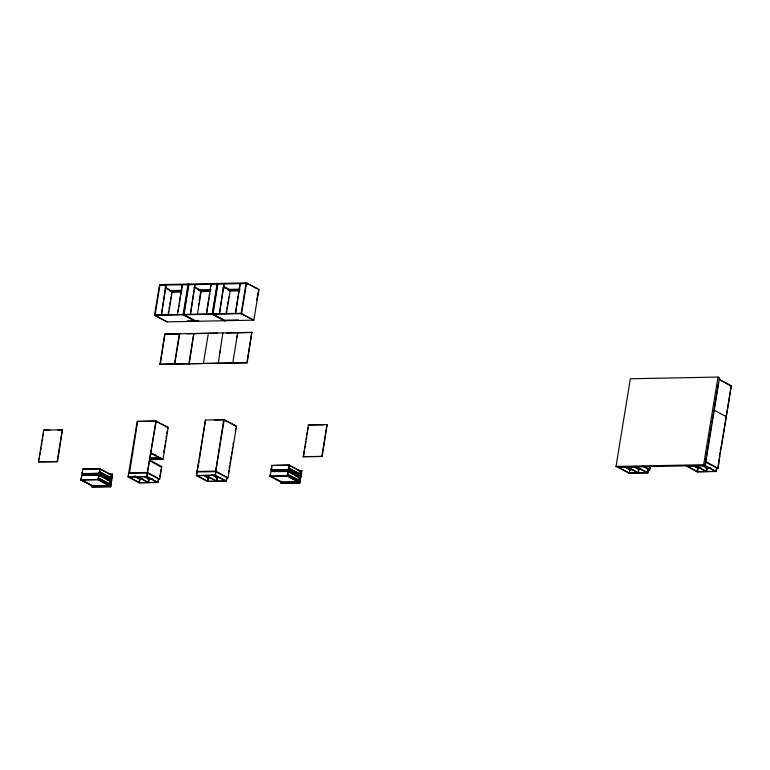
<?xml version="1.0" encoding="UTF-8"?>
<svg xmlns="http://www.w3.org/2000/svg" width="770" height="770" viewBox="0 0 770 770"><rect width="100%" height="100%" fill="white"/><g stroke="black" fill="none" stroke-linecap="round" stroke-linejoin="round"><path stroke-width="1.16" d="M38.5 461.856L43.688 430.151L62.36 429.785L57.48 461.654L38.5 461.856L57.48 461.654M39.193 459.671L39.578 457.322M39.963 454.974L40.348 452.625M40.733 450.277L41.118 447.928M41.503 445.58L41.888 443.231M42.273 440.883L42.658 438.534M43.033 436.186L43.418 433.837M57.172 461.49L62.36 429.785M110.351 484.282L98.262 478.103L110.351 484.282L110.12 485.697L92.284 486.043L80.6 479.864L81.225 478.44M84.806 475.311L81.62 473.627L82.246 472.203M98.772 474.975L98.031 479.517L109.725 485.706L110.466 481.163L98.772 474.975L81.736 475.311L80.994 479.854L92.679 486.043M99.802 468.738L99.051 473.281L110.745 479.469L111.486 474.926L99.802 468.738L82.756 469.074L82.015 473.617L85.345 475.379M81.736 475.311L81.302 480.018L98.339 479.681M82.688 471.51L82.323 473.781L99.359 473.444M81.841 479.479L81.755 480.008L92.823 485.87L92.91 485.341M82.862 473.242L85.797 475.369M97.973 479.161L97.886 479.691L108.965 485.552M98.993 472.924L98.907 473.454L109.985 479.315L110.072 478.786M110.12 485.697L98.425 479.508L99.08 475.138L82.043 475.475M111.371 478.045L99.677 471.866L111.371 478.045L111.14 479.46L99.445 473.271L100.11 468.901L82.756 469.074M109.6 484.407L110.158 481L98.627 475.148M112.42 474.204L110.697 486.736L112.42 474.204L108.916 474.272M158.678 478.94L158.1 482.472L139.36 482.848L128.08 476.88L137.175 421.392L155.906 421.017L168.207 427.533L162.999 459.334L149.476 459.603M154.529 315.363L159.573 284.611L246.593 282.898L258.893 289.405L253.859 320.156L166.84 321.87L154.529 315.363L241.559 313.65L253.859 320.156M160.025 284.602L154.991 315.353L167.292 321.86L167.379 321.331M132.719 453.347L132.806 452.818M181.518 291.984L172.153 292.167L170.103 291.089L170.189 290.56L181.903 290.329M139.447 480.326L139.062 482.684L157.792 482.309L158.37 478.776M168.197 313.592L168.582 311.224M168.967 308.857L169.362 306.489M169.747 304.131L170.131 301.763M170.517 299.395L170.911 297.037M171.296 294.669L171.681 292.302M159.929 364.277L164.876 334.065L251.838 332.351L247.199 362.728L159.929 364.277L247.199 362.728M160.237 364.441L164.876 334.065M168.457 314.766L172.326 291.108M162.547 459.344L150.554 453.001L150.641 452.471M155.675 421.719L155.761 421.19L168.207 427.533M158.1 482.472L146.82 476.505L155.906 421.017M148.581 480.143L148.196 482.501L137.532 476.861M177.812 312.264L178.188 309.983M178.563 307.702L178.938 305.411M179.314 303.13L182.115 285.997M174.424 363.998L179.381 333.776M188.121 284.053L183.087 314.795L195.397 321.302L195.484 320.772L187.283 320.936M188.573 284.043L183.539 314.786L195.85 321.302M160.584 457.726L160.497 458.266L149.803 458.468M165.617 426.984L165.704 426.455M189.025 284.034L183.992 314.776L196.302 321.292L196.388 320.763L198.727 320.715M159.727 476.592L160.112 474.224M160.497 471.856L160.892 469.488M163.702 452.279L164.097 449.921M164.482 447.562L164.867 445.204M165.252 442.856L165.637 440.498M166.022 438.14L166.407 435.781M166.792 433.423L167.177 431.075M167.667 428.072L167.754 427.533M210.528 291.416L201.162 291.599L199.112 290.511L199.199 289.982L210.903 289.751M188.871 363.709L193.819 333.487L189.237 363.873M198.362 305.921L198.756 303.553M199.141 301.195L200.691 291.734M197.466 314.189L201.336 290.54M209.065 297.99L206.447 313.977L210.999 284.13L210.932 286.575M209.44 295.709L209.815 293.428M210.191 291.137L210.556 288.856M208.381 333.208L203.434 363.421M217.13 283.476L212.097 314.227L224.397 320.734M217.583 283.466L212.549 314.218L224.859 320.724M218.035 283.456L213.001 314.208L225.312 320.715L225.398 320.185L238.276 319.935M226.977 477.592L226.399 481.135L207.659 481.5L196.379 475.533L205.465 420.045L224.205 419.679L236.506 426.185L227.997 478.141L215.696 471.635L196.966 472L197.726 472.154M196.879 474.512L197.264 472.164M199.103 460.98L197.053 471.471L215.783 471.096L227.631 477.621M199.459 458.776L205.465 420.045M239.537 290.848L230.172 291.031L228.122 289.944L228.209 289.414L239.913 289.183M222.886 332.919L218.247 363.296M226.014 313.631L226.409 311.263M226.794 308.905L227.179 306.537M227.564 304.169L227.959 301.802M228.344 299.443L228.728 297.076M219.902 352.843L220.345 350.514M226.467 313.621L230.259 290.502L224.109 287.248M207.544 480.162L207.939 477.804L210.277 477.756M238.257 296.277L235.456 313.409L240.009 283.553L243.339 283.658M238.633 293.996L239.008 291.714M239.383 289.424L240.317 283.716M236.881 337.443L237.324 335.123M226.399 481.135L215.119 475.167L224.205 419.679M241.559 313.65L246.593 282.898M216.004 471.789L215.427 475.331L196.687 475.696M226.024 421.459L226.111 420.93M216.688 479.98L217.073 477.621L213.194 475.571M233.916 425.637L234.003 425.107M226.669 477.439L226.091 480.971L207.351 481.337M228.401 472.944L228.786 470.605M229.162 468.266L229.547 465.927M229.932 463.598L230.317 461.259M230.702 458.92L231.077 456.581M231.462 454.242L231.847 451.903M232.232 449.565L232.607 447.235M232.992 444.896L233.377 442.558M235.293 430.873L235.678 428.534M235.966 426.724L236.053 426.195L223.752 419.689L215.638 471.269M256.699 300.059L258.893 289.405M246.891 362.564L251.838 332.351M299.511 480.557L287.431 474.387L299.511 480.557L299.28 481.972L281.454 482.328L269.76 476.139L270.386 474.724M273.966 471.587L270.78 469.902L271.406 468.487M299.068 480.846L299.626 477.439L287.942 471.259L270.896 471.596L270.154 476.139L281.849 482.318M288.962 465.022L288.221 469.565L299.905 475.744L300.647 471.202L288.962 465.022L271.916 465.359L271.175 469.892L274.505 471.654M272.022 469.517L274.957 471.644M298.086 470.547L301.888 470.643L299.867 483.011L281.194 483.377L281.214 481.173M282.08 481.616L281.993 482.145L270.915 476.284M287.133 475.436L287.046 475.976L298.125 481.828M288.153 469.2L288.067 469.729L299.145 475.591M287.942 471.259L287.191 475.802L298.885 481.981M299.28 481.972L287.585 475.793L288.25 471.423L278.018 471.625M300.531 474.32L288.837 468.141L300.531 474.32L300.3 475.735L288.606 469.556L289.27 465.186L274.495 465.475M298.76 480.682L298.866 477.284M299.79 474.445L300.348 471.038L288.817 465.195M303.207 456.649L308.395 424.944L327.067 424.578L322.187 456.446L303.207 456.649L322.187 456.446M303.515 456.812L304.468 450.941M304.853 448.592L305.238 446.244M305.623 443.895L306.008 441.547M306.393 439.198L306.778 436.85M307.163 434.501L307.548 432.153M307.933 429.804L308.318 427.456M299.867 483.011L301.58 470.48M321.879 456.283L327.067 424.578M705.185 465.523L617.559 467.246L616.019 466.437L630.37 378.782L717.996 377.059L719.536 377.878L705.195 465.696L686.465 466.062M638.359 470.508L637.974 472.867L627.309 467.226M648.148 469.142L647.57 472.674L628.83 473.05M617.858 467.246L629.138 473.213L647.878 472.838L648.456 469.305M647.426 470.056L649.755 470.008L650.429 465.927M716.755 467.958L716.167 471.5L703.645 464.714L717.996 377.059M704.887 465.532L705.561 461.461L717.409 467.987M705.744 460.296L711.49 425.233M711.875 422.894L713.973 410.044L726.235 416.657M714.165 408.86L718.42 382.844M706.465 470.345L706.85 467.987L702.971 465.937M716.447 467.804L715.859 471.336L697.129 471.702L697.707 468.17L701.22 468.102M719.517 455.128L719.902 452.789M720.277 450.45L720.71 447.842M725.744 417.09L725.908 416.031M730.769 386.338L731.308 385.799L717.746 468.507M165.28 285.198L159.939 285.131L188.342 284.736M170.103 291.089L181.816 290.858M199.112 290.511L210.816 290.28M228.122 289.944L239.826 289.713M172.239 291.637L181.605 291.455M165.184 334.219L178.515 333.959M187.466 333.785L217.583 333.189M226.534 333.015L252.146 332.515M214.551 420.035L224.06 419.842M49.838 430.199L43.688 430.151M58 430.045L62.668 429.949M323.872 424.809L308.395 424.944M150.554 453.001L162.999 459.334M150.227 454.127L152.604 454.088M149.89 457.938L159.4 457.755M161.276 467.12L149.727 460.768M81.62 473.627L99.445 473.271M270.78 469.902L288.606 469.556M128.754 472.809L147.484 472.443L159.332 478.959M288.529 469.719L271.483 470.056L271.916 465.359M147.34 472.616L156.214 421.18L137.628 421.382L129.514 472.963M147.253 473.146L147.128 476.668L128.388 477.034L128.667 473.338L147.397 472.972L159.708 479.479L161.816 466.582L149.813 460.239M109.225 474.436L112.728 474.368M298.385 470.711L301.888 470.643M616.019 466.437L703.645 464.714M128.08 476.88L146.82 476.505M196.379 475.533L215.119 475.167M618.166 467.4L636.896 467.034M80.6 479.864L98.425 479.508M106.53 479.383L110.437 479.306L111.178 474.763L99.648 468.911M269.76 476.139L287.585 475.793M295.054 475.668L299.597 475.581M106.202 479.556L111.14 479.46M270.463 476.293L287.499 475.966M295.362 475.831L300.3 475.735M139.64 479.142L143.153 479.075M147.83 478.988L152.518 478.892M216.129 477.641L219.642 477.573M629.408 469.508L632.921 469.44M641.121 469.276L638.551 469.334L635.645 467.794M705.907 468.006L710.585 467.91M148.138 479.152L150.477 479.104M629.716 469.671L632.064 469.633M649.11 469.325L643.412 466.062M706.215 468.17L708.554 468.122M107.896 480.509L111.727 480.499M297.056 476.784L300.887 476.774M716.167 471.5L697.437 471.866L686.157 465.898M92.371 485.88L109.417 485.543M281.541 482.155L298.577 481.818M110.399 486.573L91.717 486.938L110.697 486.736M280.886 483.214L299.559 482.848M719.007 379.292L731.308 385.799M718.554 379.302L729.835 385.269M731.192 386.328L721.047 448.361M719.767 456.138L718.054 468.67L705.474 461.99M704.743 465.706L715.407 471.346M702.452 465.417L707.303 467.977L706.725 471.51L696.061 465.869M695.608 465.879L706.273 471.519M695.579 466.216L697.582 467.275M693.318 465.59L698.159 468.16L697.582 471.692L686.917 466.052M693.828 466.119L698.015 468.333M642.296 466.052L649.755 470.008M636.597 466.87L647.878 472.838M636.443 467.043L647.108 472.684M634.153 466.755L639.004 469.325L638.426 472.857L627.762 467.217M626.154 466.967L630.255 469.132M625.019 466.938L629.86 469.498L629.283 473.04L618.618 467.4M626.501 467.977L630.746 470.22M257.421 288.875L246.14 282.908L241.106 313.659L253.407 320.166M248.104 284.525L246.053 283.437L218.256 284.149M224.195 286.719L228.295 288.885M217.352 284.168L189.247 284.727M223.194 287.258L225.244 288.346M196.206 287.826L200.306 290.001M194.069 287.277L201.249 291.07M241.501 313.284L213.396 313.842M182.298 284.861L177.437 314.545M166.176 287.855L169.256 289.481M165.059 287.845L171.219 291.099M212.491 313.862L184.386 314.41M237.699 332.794L232.752 363.017M183.481 314.43L155.386 314.978M179.689 333.939L174.732 364.152M288.798 471.962L297.865 476.755M214.974 475.34L225.639 480.981M211.712 474.541L217.525 477.612L216.948 481.144L206.283 475.504M205.831 475.514L216.495 481.154M204.81 475.321L208.805 477.439M203.54 475.225L208.391 477.795L207.813 481.327L197.139 475.687M205.022 476.264L208.247 477.968M153.634 454.059L155.636 455.118M146.675 476.678L157.34 482.318M144.385 476.389L149.226 478.959L148.649 482.492L137.984 476.851M144.895 476.919L148.774 478.969M135.356 476.062L139.457 478.228M134.269 476.062L140.092 479.133L139.514 482.675L128.85 477.034M135.761 477.092L139.948 479.306M165.983 285.016L161.421 314.863L165.983 285.016M194.983 284.438L190.431 314.295L194.983 284.438M223.993 283.87L219.44 313.717L223.993 283.87M650.121 465.763L649.447 469.844L650.149 465.763"/></g></svg>
